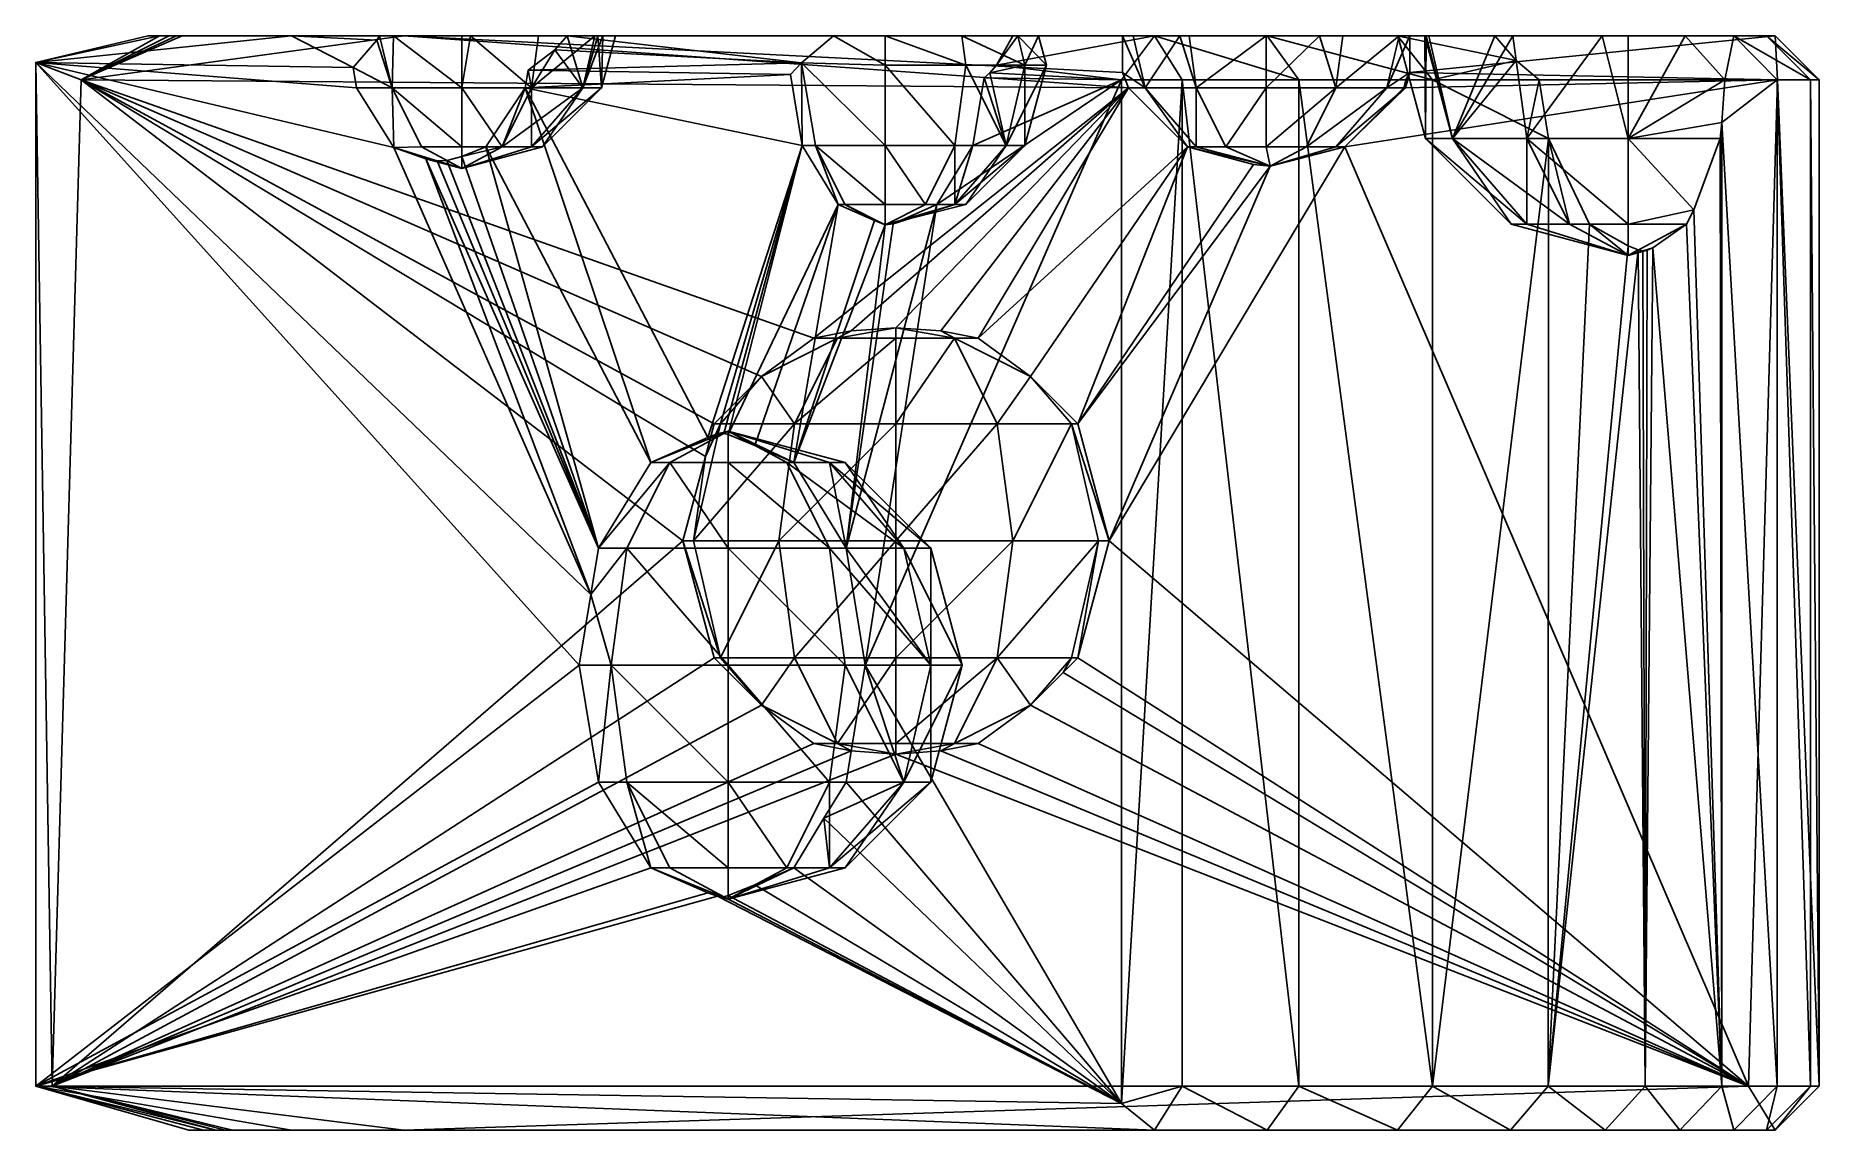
# Model space of a CAD drawing. Extents: x -97 to 104, y -7 to 117.
import ezdxf

# ---------------------------------------------------------------- set-up
doc = ezdxf.new("R2010")
doc.units = 0
doc.layers.add('cheese', color=250, linetype='CONTINUOUS')

msp = doc.modelspace()

# ---------------------------------------------------------------- meshes
at = {"layer": 'cheese'}
mesh = msp.add_polyface(dxfattribs=at)
corners = [(-83.318339, 117.305902, 58.314116), (-84.609004, 117.305902, 56.475129), (-48.12993, 117.305902, 27.717346), (-49.10817, 117.305902, 27.979464), (-68.39334, 117.305902, 37.318505), (-56.833873, 117.305902, 25.909368), (-58.431332, 117.305902, 25.016449), (-97.3249, 114.285634, 65.092978), (-34.5265, 54.068783, -12.456587), (-56.79271, 104.649868, 15.039892), (-61.020861, 111.389111, 20.261224), (-61.400191, 113.705248, 20.729658), (-58.71361, 116.790066, 24.545361), (-82.239848, 117.305902, 60.285041), (-92.180669, 112.3009, 68.982595), (-81.386868, 117.305902, 62.36353), (-80.769948, 117.305902, 64.523876), (-55.677607, 117.305902, 63.977593), (-53.666594, 104.715115, 18.498643), (-57.003592, 111.389111, 24.278493), (-49.10817, 104.715115, 19.720069), (-49.10817, 111.389111, 26.394065), (-49.10817, 102.272263, 10.603221), (-50.811248, 103.18494, 7.653402), (-49.10817, 103.626196, 5.550275), (-51.89639, 103.134941, 8.993441), (-53.199964, 103.368656, 10.603221), (-40.420048, 117.305902, 25.651489)]
mesh.append_faces([[corners[k] for k in face] for face in [(0, 1, 2), (3, 2, 1), (3, 4, 5), (4, 6, 5), (7, 8, 9), (7, 10, 11), (11, 12, 4), (6, 4, 12), (7, 1, 0), (0, 13, 14), (13, 15, 14), (15, 16, 14), (16, 17, 14), (7, 4, 1), (9, 18, 19), (19, 18, 20), (19, 12, 11), (6, 12, 19), (6, 19, 5), (5, 19, 21), (2, 3, 21), (22, 23, 24), (22, 25, 23), (22, 26, 25), (22, 9, 26), (9, 22, 18), (18, 22, 20), (0, 2, 27), (3, 1, 4), (7, 9, 10), (11, 4, 7), (7, 0, 14), (9, 19, 10), (19, 20, 21), (19, 11, 10), (5, 21, 3)]])
mesh = msp.add_polyface(dxfattribs=at)
corners = [(-92.180669, 112.3009, 68.982595), (-21.556435, 69.682708, 68.982595), (-24.11074, 60.149909, 68.982595), (-15.211709, 78.735437, 68.982595), (-20.565237, 73.381909, 68.982595), (-9.292764, 83.068405, 68.982595), (-33.664193, 59.333903, -13.521448), (-49.10817, 103.626196, 5.550275), (-50.811248, 103.18494, 7.653402), (-51.89639, 103.134941, 8.993441), (-53.199964, 103.368656, 10.603221), (-27.741028, 69.024545, -20.835947), (-41.963129, 111.389111, -3.273115), (-46.404033, 104.715115, 2.210944), (-33.317326, 111.389111, 10.603221), (-39.991322, 104.715115, 10.603221), (-41.212748, 104.715115, 6.044797), (-35.432898, 111.389111, 2.707799), (-44.549746, 104.715115, 2.707799), (-49.10817, 111.389111, 26.394065), (-49.10817, 104.715115, 19.720069), (-44.549746, 104.715115, 18.498643), (-41.212748, 111.389111, 24.278493), (-41.212748, 104.715115, 15.161645), (-35.432898, 111.389111, 18.498643), (-41.212748, 111.389111, -3.072051), (-41.607187, 113.38548, -3.712666), (-38.579574, 115.717116, -2.023037), (-37.189737, 117.305902, -1.214736), (-40.420048, 117.305902, 25.651489), (-48.12993, 117.305902, 27.717346), (-34.059902, 117.305902, 19.291343), (-49.10817, 102.272263, 10.603221), (-34.5265, 54.068783, -12.456587), (-56.79271, 104.649868, 15.039892), (-55.677607, 117.305902, 63.977593), (26.307228, 111.389111, 68.982595)]
mesh.append_faces([[corners[k] for k in face] for face in [(0, 1, 2), (3, 4, 0), (4, 1, 0), (5, 3, 0), (6, 7, 8), (6, 8, 9), (6, 9, 10), (11, 12, 13), (14, 15, 16), (17, 16, 18), (18, 13, 12), (19, 20, 21), (22, 21, 23), (24, 23, 15), (25, 26, 27), (17, 27, 28), (25, 12, 26), (22, 29, 30), (22, 24, 31), (15, 32, 16), (16, 32, 18), (18, 32, 7), (20, 32, 21), (21, 32, 23), (23, 32, 15), (6, 13, 7), (33, 10, 34), (35, 36, 0), (17, 18, 25), (18, 12, 25), (19, 21, 22), (22, 23, 24), (25, 27, 17), (22, 30, 19), (22, 31, 29), (18, 7, 13)]])
mesh = msp.add_polyface(dxfattribs=at)
corners = [(26.827495, 117.305902, 59.464806), (25.618297, 117.305902, 63.977593), (-55.677607, 117.305902, 63.977593), (-81.386868, 117.305902, 62.36353), (-82.239848, 117.305902, 60.285041), (60.277169, 117.305902, -5.80652), (59.829187, 117.305902, -7.478413), (-83.318339, 117.305902, 58.314116), (59.997696, 117.305902, -30.805522), (-40.420048, 117.305902, 25.651489), (-34.059902, 117.305902, 19.291343), (-33.154273, 117.305902, 15.911489), (56.753253, 117.305902, -54.965889), (-31.731926, 117.305902, 10.603221), (-33.73855, 117.305902, 3.114401), (-34.059902, 117.305902, 1.915099), (-1.212198, 117.305902, -36.852034), (-37.189737, 117.305902, -1.214736), (-7.06194, 117.305902, -38.419467), (-41.963129, 111.389111, -3.273115), (-10.596295, 104.863039, -42.007929), (-11.91351, 112.905761, -40.381304), (25.618297, 113.130567, 68.152928), (26.307228, 111.389111, 68.982595), (-38.579574, 115.717116, -2.023037), (-10.676728, 114.230164, -38.842972), (-41.607187, 113.38548, -3.712666), (-1.212198, 113.979887, -35.960831), (-33.317326, 111.389111, 10.603221), (-35.432898, 111.389111, 2.707799), (-35.432898, 111.389111, 18.498643), (32.124502, 117.305902, 54.1678), (94.79814, 117.305902, 24.796874), (-80.769948, 117.305902, 64.523876), (79.907778, 117.305902, 6.431421), (7.459048, 117.305902, -39.175487), (-1.212198, 104.863039, -38.403683), (7.90465, 113.979887, -38.403683), (-39.991322, 104.715115, 10.603221)]
mesh.append_faces([[corners[k] for k in face] for face in [(0, 1, 2), (3, 4, 5), (6, 4, 7), (8, 7, 9), (8, 10, 11), (10, 8, 9), (12, 11, 13), (14, 15, 16), (15, 17, 18), (19, 20, 21), (2, 22, 23), (17, 24, 25), (2, 1, 22), (25, 24, 26), (27, 16, 18), (28, 29, 14), (29, 15, 14), (28, 13, 11), (11, 10, 30), (0, 2, 31), (32, 2, 33), (34, 33, 3), (14, 12, 13), (14, 16, 35), (15, 18, 16), (19, 21, 26), (17, 25, 18), (25, 26, 21), (20, 25, 21), (25, 36, 27), (27, 18, 25), (37, 16, 27), (30, 38, 28), (28, 14, 13), (29, 17, 15), (28, 11, 30)]])
mesh = msp.add_polyface(dxfattribs=at)
corners = [(33.187642, 117.305902, 53.10466), (32.124502, 117.305902, 54.1678), (-55.677607, 117.305902, 63.977593), (-82.239848, 117.305902, 60.285041), (59.829187, 117.305902, -7.478413), (60.277169, 117.305902, -5.80652), (-83.318339, 117.305902, 58.314116), (59.997696, 117.305902, -30.805522), (56.788202, 117.305902, -18.827526), (42.01837, 117.305902, -71.657298), (-33.73855, 117.305902, 3.114401), (7.459048, 117.305902, -39.175487), (25.526146, 112.3009, -86.615429), (8.707228, 104.863039, -65.845794), (4.627913, 98.189043, -60.808261), (9.96655, 112.552275, -67.400928), (11.394123, 113.979887, -66.495897), (10.620253, 113.09524, -66.945964), (12.463074, 104.863039, -62.089949), (6.683224, 98.189043, -58.752951), (17.021498, 113.979887, -54.194527), (14.578645, 104.863039, -54.194527), (14.578645, 113.979887, -63.311375), (7.90465, 113.979887, -38.403683), (6.683224, 104.863039, -40.519255), (12.463074, 104.863039, -46.299105), (14.578645, 113.979887, -45.077679), (13.806841, 117.305902, -62.865773), (16.130294, 117.305902, -54.194527), (-1.212198, 117.305902, -36.852034), (13.806841, 117.305902, -45.52328), (-81.386868, 117.305902, 62.36353), (69.809207, 117.305902, 3.725517), (29.235474, 117.305902, -83.24304), (13.2142, 117.305902, -63.458414), (-1.212198, 104.863039, -38.403683), (3.346226, 98.189043, -46.299105), (6.683224, 98.189043, -49.636103), (7.90465, 98.189043, -54.194527), (-1.212198, 113.979887, -35.960831)]
mesh.append_faces([[corners[k] for k in face] for face in [(0, 1, 2), (3, 4, 5), (6, 7, 8), (9, 10, 11), (12, 13, 14), (12, 15, 13), (16, 17, 12), (17, 15, 12), (13, 18, 19), (20, 21, 18), (18, 15, 17), (17, 16, 22), (15, 18, 13), (23, 24, 25), (26, 25, 21), (22, 27, 28), (27, 22, 16), (23, 11, 29), (26, 30, 11), (20, 28, 30), (31, 5, 32), (4, 6, 8), (16, 33, 34), (21, 19, 18), (35, 36, 24), (24, 37, 25), (25, 38, 21), (20, 18, 22), (18, 17, 22), (39, 24, 23), (23, 25, 26), (26, 21, 20), (22, 28, 20), (27, 16, 34), (26, 11, 23), (20, 30, 26)]])
mesh = msp.add_polyface(dxfattribs=at)
corners = [(94.79814, 117.305902, 24.796874), (33.187642, 117.305902, 53.10466), (-55.677607, 117.305902, 63.977593), (79.907778, 117.305902, 6.431421), (-80.769948, 117.305902, 64.523876), (69.809207, 117.305902, 3.725517), (-81.386868, 117.305902, 62.36353), (-33.73855, 117.305902, 3.114401), (42.01837, 117.305902, -71.657298), (56.753253, 117.305902, -54.965889), (13.806841, 117.305902, -62.865773), (29.235474, 117.305902, -83.24304), (13.2142, 117.305902, -63.458414), (13.806841, 117.305902, -45.52328), (16.130294, 117.305902, -54.194527), (11.394123, 113.979887, -66.495897), (25.526146, 112.3009, -86.615429), (45.586048, 112.3009, -75.178577), (32.384358, 112.3009, -87.143892), (49.771185, 111.389111, 54.477656), (46.434187, 104.715115, 60.257506), (41.875763, 104.715115, 59.03608), (41.875763, 111.389111, 52.362084), (37.317339, 104.715115, 60.257506), (33.980341, 111.389111, 54.477656), (33.980341, 104.715115, 63.594504), (28.200491, 111.389111, 60.257506), (32.981224, 104.715115, 68.982595), (41.875763, 117.305902, 50.776685), (47.9379, 117.305902, 52.401029), (32.124502, 117.305902, 54.1678), (25.618297, 113.130567, 68.152928), (25.618297, 117.305902, 63.977593), (26.827495, 117.305902, 59.464806), (42.354772, 102.528963, 68.982595), (40.438738, 102.71688, 68.982595), (59.997696, 117.305902, -30.805522), (-33.154273, 117.305902, 15.911489), (7.459048, 117.305902, -39.175487), (26.307228, 111.389111, 68.982595)]
mesh.append_faces([[corners[k] for k in face] for face in [(0, 1, 2), (3, 0, 4), (5, 3, 6), (7, 8, 9), (10, 11, 8), (12, 11, 10), (8, 13, 14), (15, 16, 11), (17, 8, 11), (18, 11, 16), (19, 20, 21), (22, 21, 23), (24, 23, 25), (26, 25, 27), (22, 28, 29), (24, 1, 28), (30, 24, 26), (24, 30, 1), (31, 32, 26), (26, 32, 33), (20, 34, 21), (21, 34, 23), (23, 34, 25), (25, 34, 27), (34, 35, 27), (36, 37, 9), (10, 8, 14), (8, 38, 13), (17, 11, 18), (19, 21, 22), (22, 23, 24), (24, 25, 26), (26, 27, 39), (24, 28, 22), (30, 26, 33), (31, 26, 39)]])
mesh = msp.add_polyface(dxfattribs=at)
corners = [(50.563885, 117.305902, 53.10466), (47.9379, 117.305902, 52.401029), (98.496838, 117.305902, 46.752273), (94.79814, 117.305902, 24.796874), (41.875763, 117.305902, 50.776685), (33.187642, 117.305902, 53.10466), (56.753253, 117.305902, -54.965889), (60.277169, 117.305902, -31.848531), (59.997696, 117.305902, -30.805522), (67.740082, 117.305902, -39.311444), (70.18644, 114.490196, -40.727182), (60.689856, 112.3009, -58.069257), (42.01837, 117.305902, -71.657298), (62.973718, 105.685395, -30.291678), (59.901907, 105.685395, -18.827526), (56.788202, 117.305902, -18.827526), (60.277169, 117.305902, -5.80652), (59.829187, 117.305902, -7.478413), (62.973718, 105.685395, -7.363373), (57.666607, 111.389111, 68.152928), (50.770303, 104.715115, 68.982595), (49.771185, 104.715115, 63.594504), (55.551035, 111.389111, 60.257506), (46.434187, 104.715115, 60.257506), (57.444299, 111.389111, 68.982595), (58.133229, 117.305902, 63.977593), (58.133229, 113.130567, 68.152928), (56.924031, 117.305902, 59.464806), (49.771185, 111.389111, 54.477656), (57.688612, 112.3009, 68.982595), (42.354772, 102.528963, 68.982595), (45.586048, 112.3009, -75.178577), (69.592549, 95.994753, -18.827526), (71.36606, 95.994753, -12.208694), (69.809207, 117.305902, 3.725517), (41.875763, 111.389111, 52.362084)]
mesh.append_faces([[corners[k] for k in face] for face in [(0, 1, 2), (3, 4, 5), (6, 7, 8), (6, 9, 7), (10, 9, 6), (10, 6, 11), (11, 6, 12), (13, 7, 9), (14, 15, 8), (8, 7, 13), (16, 17, 18), (17, 15, 14), (19, 20, 21), (22, 21, 23), (20, 19, 24), (22, 25, 26), (22, 27, 25), (28, 0, 27), (1, 0, 28), (19, 26, 29), (20, 30, 21), (21, 30, 23), (3, 1, 4), (11, 12, 31), (13, 32, 14), (14, 33, 18), (13, 9, 10), (14, 8, 13), (17, 14, 18), (18, 34, 16), (19, 21, 22), (22, 23, 28), (22, 26, 19), (28, 27, 22), (35, 1, 28), (19, 29, 24)]])
mesh = msp.add_polyface(dxfattribs=at)
corners = [(56.924031, 117.305902, 59.464806), (50.563885, 117.305902, 53.10466), (98.496838, 117.305902, 46.752273), (99.456114, 117.305902, 63.977593), (58.133229, 117.305902, 63.977593), (94.79814, 117.305902, 24.796874), (47.9379, 117.305902, 52.401029), (93.420571, 107.486078, 1.745593), (99.687294, 112.3009, 23.690571), (93.762801, 112.3009, 2.944021), (82.830212, 117.305902, 7.214485), (89.28344, 117.305902, 5.485348), (79.907778, 117.305902, 6.431421), (72.784291, 112.3009, -40.836654), (60.689856, 112.3009, -58.069257), (73.82551, 105.685395, -39.343028), (57.688612, 112.3009, 68.982595), (99.742596, 112.3009, 68.982595), (57.444299, 111.389111, 68.982595), (50.770303, 104.715115, 68.982595), (58.133229, 113.130567, 68.152928), (103.478599, 112.3009, 46.195679), (104.469302, 112.3009, 63.985336), (90.255932, 97.608529, -5.965802), (93.24218, 105.685395, 1.310901), (82.830212, 105.685395, 4.10078), (71.36606, 105.685395, -38.684021), (70.18644, 114.490196, -40.727182), (62.973718, 105.685395, -30.291678), (62.973718, 105.685395, -7.363373), (71.36606, 105.685395, 1.028969), (69.809207, 117.305902, 3.725517), (71.36606, 95.994753, -25.446357), (76.211381, 95.994753, -7.363373), (82.830212, 95.994753, -5.589862)]
mesh.append_faces([[corners[k] for k in face] for face in [(0, 1, 2), (2, 3, 4), (5, 2, 6), (7, 8, 9), (10, 11, 5), (10, 5, 12), (13, 14, 15), (16, 17, 18), (17, 19, 18), (3, 17, 20), (2, 21, 22), (17, 16, 20), (21, 2, 5), (9, 8, 5), (17, 3, 22), (23, 24, 25), (26, 27, 13), (26, 28, 27), (29, 30, 31), (25, 10, 12), (12, 31, 30), (25, 24, 7), (11, 10, 25), (25, 7, 9), (2, 4, 0), (3, 20, 4), (2, 22, 3), (21, 5, 8), (9, 5, 11), (27, 14, 13), (26, 32, 28), (29, 33, 30), (30, 34, 25), (26, 13, 15), (12, 30, 25), (11, 25, 9)]])
mesh = msp.add_polyface(dxfattribs=at)
corners = [(-19.848, 46.917909, 66.305831), (-20.565237, 46.917909, 68.982595), (-24.11074, 60.149909, 68.982595), (-95.469647, -1.530454, 68.982595), (-92.180669, 112.3009, 68.982595), (-19.848, 73.381909, 66.305831), (-20.565237, 73.381909, 68.982595), (-15.211709, 78.735437, 68.982595), (-35.832221, 46.09624, -10.844155), (-34.5265, 54.068783, -12.456587), (-97.3249, 114.285634, 65.092978), (-33.664193, 59.333903, -13.521448), (-53.199964, 103.368656, 10.603221), (-22.918496, 60.149909, 64.533079), (-21.556435, 69.682708, 68.982595), (-97.3249, -1.530454, 65.092978), (-33.664193, 32.858577, -13.521448), (-30.440269, 32.858577, -10.297524), (-32.21378, 46.09624, -7.225714), (-18.976116, 32.858577, -7.225714), (-30.440269, 59.333903, -10.297524), (-18.976116, 46.09624, -3.678692), (-25.594948, 69.024545, -18.689866), (-18.976116, 59.333903, -7.225714), (-18.976116, 72.571566, -30.154019), (-15.94749, 70.948531, -35.399753), (-18.976116, 72.168117, -31.659712), (-19.483605, 72.299604, -31.033015), (-20.195402, 72.24486, -30.154019), (-21.26598, 71.86308, -28.831966), (-27.741028, 69.024545, -20.835947), (-18.976116, 69.024545, -16.916356), (-15.211709, 41.564381, 68.982595), (-13.232, 60.149909, 54.846583), (-11.459248, 73.381909, 57.917079)]
mesh.append_faces([[corners[k] for k in face] for face in [(0, 1, 2), (3, 4, 2), (5, 6, 7), (8, 9, 10), (9, 11, 12), (13, 2, 14), (3, 15, 10), (16, 17, 18), (18, 17, 19), (11, 9, 20), (18, 20, 9), (20, 18, 21), (11, 20, 22), (22, 20, 23), (24, 25, 26), (24, 26, 27), (24, 27, 28), (24, 28, 29), (30, 22, 24), (22, 31, 24), (14, 6, 5), (0, 32, 1), (0, 2, 13), (3, 2, 1), (8, 10, 15), (13, 14, 5), (3, 10, 4), (16, 18, 8), (18, 19, 21), (18, 9, 8), (20, 21, 23), (11, 22, 30), (22, 23, 31), (30, 24, 29), (33, 0, 13), (34, 13, 5)]])
mesh = msp.add_polyface(dxfattribs=at)
corners = [(-6.616, 83.068405, 66.305831), (-9.292764, 83.068405, 68.982595), (-5.07057, 83.896599, 68.982595), (-18.976116, 72.168117, -31.659712), (-15.94749, 70.948531, -35.399753), (-6.516981, 98.189043, -47.045463), (-41.963129, 111.389111, -3.273115), (-27.741028, 69.024545, -20.835947), (-21.26598, 71.86308, -28.831966), (-33.664193, 59.333903, -13.521448), (-46.404033, 104.715115, 2.210944), (-11.558642, 69.024545, -40.819529), (-20.195402, 72.24486, -30.154019), (-10.596295, 104.863039, -42.007929), (-19.483605, 72.299604, -31.033015), (-1.212198, 95.906479, -53.596323), (-2.415455, 96.391014, -52.110425), (4.627913, 98.189043, -60.808261), (-0.302448, 96.027669, -54.719771), (-5.635478, 59.333903, -48.134028), (0, 84.260649, 68.982595), (0, 83.068405, 64.533079), (-15.211709, 78.735437, 68.982595), (-5.770622, 98.189043, -46.299105), (-9.10762, 104.863039, -40.519255), (-1.212198, 98.189043, -45.077679), (-1.212198, 104.863039, -38.403683), (3.346226, 98.189043, -46.299105), (-10.676728, 114.230164, -38.842972), (-1.212198, 113.979887, -35.960831), (6.683224, 104.863039, -40.519255), (26.307228, 111.389111, 68.982595), (-92.180669, 112.3009, 68.982595), (6.616, 83.068405, 66.305831), (-11.459248, 73.381909, 57.917079), (6.683224, 98.189043, -58.752951), (-33.317326, 111.389111, 10.603221), (-41.212748, 104.715115, 6.044797), (-35.432898, 111.389111, 2.707799), (0, 73.381909, 54.846583)]
mesh.append_faces([[corners[k] for k in face] for face in [(0, 1, 2), (3, 4, 5), (6, 7, 8), (9, 7, 10), (5, 4, 11), (8, 12, 13), (12, 14, 13), (11, 15, 16), (17, 18, 19), (13, 14, 3), (20, 21, 0), (22, 1, 0), (5, 23, 24), (24, 23, 25), (26, 25, 27), (13, 24, 28), (28, 24, 26), (29, 26, 30), (23, 5, 16), (23, 16, 15), (27, 25, 15), (31, 1, 32), (20, 33, 21), (6, 8, 13), (5, 11, 16), (15, 19, 18), (13, 3, 5), (20, 0, 2), (34, 22, 0), (5, 24, 13), (24, 25, 26), (35, 15, 18), (23, 15, 25), (36, 37, 38), (33, 39, 21), (21, 34, 0)]])
mesh = msp.add_polyface(dxfattribs=at)
corners = [(22.918496, 60.149909, 64.533079), (24.11074, 60.149909, 68.982595), (20.565237, 46.917909, 68.982595), (6.616, 37.231413, 66.305831), (9.292764, 37.231413, 68.982595), (5.07057, 36.403219, 68.982595), (-3.467449, 46.09624, -50.811321), (-5.635478, 32.858577, -48.134028), (25.526146, -3.515188, -86.615429), (-8.137703, 28.76479, -45.044037), (32.384358, -1.530454, -87.143892), (32.384358, 112.3009, -87.143892), (29.235474, -6.535456, -83.24304), (7.49921, 46.09624, -30.154019), (3.952189, 32.858577, -30.154019), (0.880379, 32.858577, -41.618172), (3.952189, 46.09624, -16.916356), (0.880379, 32.858577, -18.689866), (3.952189, 59.333903, -30.154019), (3.952189, 46.09624, -43.391682), (0.880379, 59.333903, -18.689866), (19.848, 46.917909, 66.305831), (11.459248, 46.917909, 57.917079), (13.232, 60.149909, 54.846583), (0, 46.917909, 54.846583), (18.910354, 45.263026, 68.982595), (15.211709, 41.564381, 68.982595), (0, 37.231413, 64.533079), (-75.836984, -6.535456, 60.438997), (94.79814, -6.535456, 24.796874), (88.684488, -6.535456, 3.387924), (-76.937973, -6.535456, 57.756176), (80.231491, -6.535456, -17.209812), (-78.330042, -6.535456, 55.212193), (69.543687, -6.535456, -36.7416), (-79.995975, -6.535456, 52.83851), (56.753253, -6.535456, -54.965889), (-68.39334, -6.535456, 37.318505), (42.01837, -6.535456, -71.657298), (96.453618, -1.530454, 68.982595), (0, 36.039168, 68.982595), (25.526146, 112.3009, -86.615429), (0.880379, 59.333903, -41.618172), (0, 60.149909, 51.301079)]
mesh.append_faces([[corners[k] for k in face] for face in [(0, 1, 2), (3, 4, 5), (6, 7, 8), (7, 9, 8), (8, 10, 11), (8, 12, 10), (13, 14, 15), (16, 17, 14), (18, 13, 19), (20, 16, 13), (0, 21, 22), (23, 22, 24), (25, 26, 21), (26, 4, 3), (22, 21, 26), (22, 3, 27), (28, 29, 30), (31, 30, 32), (0, 2, 21), (33, 32, 34), (35, 34, 36), (37, 36, 38), (39, 40, 5), (40, 3, 5), (41, 6, 8), (38, 10, 12), (13, 15, 19), (16, 14, 13), (18, 19, 42), (20, 13, 18), (0, 22, 23), (23, 24, 43), (25, 21, 2), (22, 26, 3), (22, 27, 24)]])
mesh = msp.add_polyface(dxfattribs=at)
corners = [(-55.677607, -6.535456, 63.977593), (99.456114, -6.535456, 63.977593), (98.496838, -6.535456, 46.752273), (93.420571, 107.486078, 1.745593), (93.420571, -1.530454, 1.745593), (99.687294, -1.530454, 23.690571), (84.755932, -1.530454, -19.36786), (84.977676, 93.023143, -18.827526), (84.518293, 92.970026, -19.80214), (83.970686, 93.05891, -20.802884), (73.800531, -1.530454, -39.388676), (96.453618, -1.530454, 68.982595), (5.07057, 36.403219, 68.982595), (9.292764, 37.231413, 68.982595), (15.211709, 41.564381, 68.982595), (18.910354, 45.263026, 68.982595), (20.565237, 46.917909, 68.982595), (24.11074, 60.149909, 68.982595), (103.478599, -1.530454, 46.195679), (94.79814, -6.535456, 24.796874), (88.684488, -6.535456, 3.387924), (80.231491, -6.535456, -17.209812), (69.543687, -6.535456, -36.7416), (60.689856, -1.530454, -58.069257), (56.753253, -6.535456, -54.965889), (45.586048, -1.530454, -75.178577), (42.01837, -6.535456, -71.657298), (32.384358, -1.530454, -87.143892), (104.469302, -1.530454, 63.985336), (103.478599, 112.3009, 46.195679), (-75.040691, -6.535456, 63.227478), (99.687294, 112.3009, 23.690571), (85.644476, 93.318468, -17.20271), (73.82551, 105.685395, -39.343028), (45.586048, 112.3009, -75.178577), (32.384358, 112.3009, -87.143892), (50.770303, 104.715115, 68.982595), (99.742596, 112.3009, 68.982595)]
mesh.append_faces([[corners[k] for k in face] for face in [(0, 1, 2), (3, 4, 5), (6, 7, 8), (6, 8, 9), (10, 6, 9), (11, 12, 13), (14, 15, 11), (14, 11, 13), (11, 16, 17), (11, 15, 16), (18, 2, 1), (2, 18, 5), (19, 5, 4), (20, 4, 6), (21, 6, 10), (22, 10, 23), (24, 23, 25), (26, 25, 27), (11, 28, 1), (28, 29, 18), (30, 2, 19), (18, 31, 5), (4, 32, 6), (33, 23, 10), (23, 34, 25), (25, 35, 27), (36, 11, 17), (0, 11, 1), (18, 1, 28), (37, 28, 11), (2, 5, 19), (19, 4, 20), (20, 6, 21), (21, 10, 22), (22, 23, 24), (24, 25, 26)]])
mesh = msp.add_polyface(dxfattribs=at)
corners = [(60.689856, -1.530454, -58.069257), (60.689856, 112.3009, -58.069257), (45.586048, 112.3009, -75.178577), (45.586048, -1.530454, -75.178577), (32.384358, 112.3009, -87.143892), (19.848, 73.381909, 66.305831), (20.565237, 73.381909, 68.982595), (24.11074, 60.149909, 68.982595), (32.981224, 104.715115, 68.982595), (40.438738, 102.71688, 68.982595), (42.354772, 102.528963, 68.982595), (15.211709, 78.735437, 68.982595), (9.292764, 83.068405, 68.982595), (26.307228, 111.389111, 68.982595), (50.770303, 104.715115, 68.982595), (5.07057, 83.896599, 68.982595), (0, 84.260649, 68.982595), (-5.07057, 83.896599, 68.982595), (-9.292764, 83.068405, 68.982595), (6.616, 83.068405, 66.305831), (25.526146, 112.3009, -86.615429), (4.627913, 98.189043, -60.808261), (-3.467449, 46.09624, -50.811321), (11.459248, 73.381909, 57.917079), (14.578645, 104.863039, -54.194527), (7.90465, 98.189043, -54.194527), (6.683224, 98.189043, -58.752951), (6.683224, 104.863039, -40.519255), (3.346226, 98.189043, -46.299105), (6.683224, 98.189043, -49.636103), (12.463074, 104.863039, -46.299105), (-1.212198, 95.906479, -53.596323), (-0.302448, 96.027669, -54.719771), (22.918496, 60.149909, 64.533079), (13.232, 60.149909, 54.846583), (0, 60.149909, 51.301079), (0, 73.381909, 54.846583), (25.526146, -3.515188, -86.615429), (8.707228, 104.863039, -65.845794)]
mesh.append_faces([[corners[k] for k in face] for face in [(0, 1, 2), (3, 2, 4), (5, 6, 7), (8, 9, 6), (6, 9, 10), (11, 12, 8), (13, 8, 12), (10, 14, 7), (5, 11, 6), (15, 16, 13), (16, 17, 13), (13, 17, 18), (19, 15, 12), (16, 15, 19), (20, 21, 22), (23, 19, 11), (19, 12, 11), (24, 25, 26), (27, 28, 29), (30, 29, 25), (26, 25, 31), (26, 32, 21), (29, 28, 31), (31, 25, 29), (5, 33, 34), (23, 34, 35), (19, 23, 36), (5, 7, 33), (8, 6, 11), (13, 12, 15), (10, 7, 6), (37, 4, 20), (23, 11, 5), (38, 26, 21), (5, 34, 23), (23, 35, 36)]])
mesh = msp.add_polyface(dxfattribs=at)
corners = [(104.469302, -1.530454, 63.985336), (104.469302, 112.3009, 63.985336), (103.478599, 112.3009, 46.195679), (103.478599, -1.530454, 46.195679), (99.687294, 112.3009, 23.690571), (93.420571, -1.530454, 1.745593), (93.24218, 105.685395, 1.310901), (90.255932, 97.608529, -5.965802), (89.449044, 95.994753, -7.363373), (93.420571, 107.486078, 1.745593), (85.644476, 93.318468, -17.20271), (84.977676, 93.023143, -18.827526), (84.755932, -1.530454, -19.36786), (82.830212, 93.535486, -22.88708), (78.450159, 95.994753, -30.891557), (73.800531, -1.530454, -39.388676), (73.82551, 105.685395, -39.343028), (60.689856, 112.3009, -58.069257), (60.689856, -1.530454, -58.069257), (50.770303, 104.715115, 68.982595), (99.742596, 112.3009, 68.982595), (96.453618, -1.530454, 68.982595), (76.211381, 95.994753, -30.291678), (71.36606, 105.685395, -38.684021), (71.36606, 95.994753, -25.446357), (62.973718, 105.685395, -30.291678), (69.592549, 95.994753, -18.827526), (59.901907, 105.685395, -18.827526), (71.36606, 95.994753, -12.208694), (62.973718, 105.685395, -7.363373), (76.211381, 95.994753, -7.363373), (71.36606, 105.685395, 1.028969), (82.830212, 95.994753, -5.589862), (84.518293, 92.970026, -19.80214), (82.830212, 92.447732, -18.827526), (83.970686, 93.05891, -20.802884), (99.687294, -1.530454, 23.690571), (82.830212, 105.685395, 4.10078)]
mesh.append_faces([[corners[k] for k in face] for face in [(0, 1, 2), (3, 2, 4), (5, 6, 7), (5, 7, 8), (5, 9, 6), (5, 8, 10), (10, 11, 12), (13, 14, 15), (14, 16, 15), (16, 17, 18), (19, 20, 21), (20, 1, 0), (16, 14, 22), (23, 22, 24), (25, 24, 26), (27, 26, 28), (29, 28, 30), (31, 30, 32), (32, 8, 7), (33, 11, 34), (34, 35, 33), (34, 13, 35), (14, 13, 34), (22, 34, 24), (24, 34, 26), (26, 34, 28), (28, 34, 30), (30, 34, 32), (32, 34, 8), (34, 10, 8), (34, 11, 10), (9, 36, 4), (15, 35, 13), (16, 22, 23), (7, 37, 32), (14, 34, 22)]])
mesh = msp.add_polyface(dxfattribs=at)
corners = [(-1.212198, 95.906479, -53.596323), (-11.558642, 69.024545, -40.819529), (-5.635478, 59.333903, -48.134028), (-3.467449, 46.09624, -50.811321), (3.952189, 46.09624, -43.391682), (0.880379, 32.858577, -41.618172), (0.880379, 59.333903, -41.618172), (-18.976116, 59.333903, -7.225714), (-18.976116, 46.09624, -3.678692), (-5.738453, 46.09624, -7.225714), (-7.511964, 59.333903, -10.297524), (3.952189, 46.09624, -16.916356), (-5.738453, 69.024545, -30.154019), (3.952189, 59.333903, -30.154019), (-7.511964, 69.024545, -36.772851), (-18.976116, 69.024545, -16.916356), (-12.357285, 69.024545, -18.689866), (0.880379, 59.333903, -18.689866), (-7.511964, 69.024545, -23.535187), (-18.976116, 72.571566, -30.154019), (-15.94749, 70.948531, -35.399753), (-11.459248, 73.381909, 57.917079), (-19.848, 73.381909, 66.305831), (-15.211709, 78.735437, 68.982595), (0, 60.149909, 51.301079), (0, 46.917909, 54.846583), (-11.459248, 46.917909, 57.917079), (-13.232, 60.149909, 54.846583), (-19.848, 46.917909, 66.305831), (0, 73.381909, 54.846583), (-22.918496, 60.149909, 64.533079), (0, 83.068405, 64.533079), (-15.211709, 41.564381, 68.982595), (4.627913, 98.189043, -60.808261), (-6.616, 37.231413, 66.305831)]
mesh.append_faces([[corners[k] for k in face] for face in [(0, 1, 2), (3, 4, 5), (2, 6, 4), (7, 8, 9), (10, 9, 11), (12, 13, 6), (2, 1, 14), (15, 7, 10), (16, 10, 17), (18, 17, 13), (12, 14, 19), (1, 20, 19), (21, 22, 23), (15, 16, 19), (16, 18, 19), (18, 12, 19), (24, 25, 26), (27, 26, 28), (29, 24, 27), (21, 27, 30), (31, 29, 21), (32, 28, 26), (33, 2, 3), (2, 4, 3), (7, 9, 10), (10, 11, 17), (12, 6, 14), (2, 14, 6), (15, 10, 16), (16, 17, 18), (18, 13, 12), (1, 19, 14), (24, 26, 27), (29, 27, 21), (25, 34, 26), (32, 26, 34)]])
mesh = msp.add_polyface(dxfattribs=at)
corners = [(-75.836984, -6.535456, 60.438997), (-75.040691, -6.535456, 63.227478), (94.79814, -6.535456, 24.796874), (-76.937973, -6.535456, 57.756176), (88.684488, -6.535456, 3.387924), (-78.330042, -6.535456, 55.212193), (80.231491, -6.535456, -17.209812), (-79.995975, -6.535456, 52.83851), (69.543687, -6.535456, -36.7416), (-68.39334, -6.535456, 37.318505), (56.753253, -6.535456, -54.965889), (-95.469647, -1.530454, 68.982595), (-5.07057, 36.403219, 68.982595), (0, 36.039168, 68.982595), (-20.565237, 46.917909, 68.982595), (-15.211709, 41.564381, 68.982595), (-9.292764, 37.231413, 68.982595), (25.526146, -3.515188, -86.615429), (-20.195402, 19.94762, -30.154019), (-97.3249, -1.530454, 65.092978), (-21.26598, 20.329399, -28.831966), (-27.741028, 23.167934, -20.835947), (-33.664193, 32.858577, -13.521448), (-35.832221, 46.09624, -10.844155), (-55.677607, -6.535456, 63.977593), (96.453618, -1.530454, 68.982595), (29.235474, -6.535456, -83.24304), (-25.594948, 23.167934, -18.689866), (-30.440269, 32.858577, -10.297524), (-18.976116, 23.167934, -16.916356), (-18.976116, 32.858577, -7.225714), (-12.357285, 23.167934, -18.689866), (-18.976116, 19.620913, -30.154019), (-18.976116, 20.024362, -31.659712), (-15.94749, 21.243949, -35.399753), (-19.483605, 19.892876, -31.033015)]
mesh.append_faces([[corners[k] for k in face] for face in [(0, 1, 2), (3, 0, 4), (5, 3, 6), (7, 5, 8), (9, 7, 10), (11, 12, 13), (11, 14, 15), (11, 15, 16), (11, 16, 12), (17, 18, 19), (18, 20, 19), (20, 21, 19), (21, 22, 19), (22, 23, 19), (24, 11, 25), (11, 1, 0), (11, 0, 3), (19, 9, 26), (3, 5, 19), (5, 7, 19), (7, 9, 19), (11, 24, 1), (21, 27, 28), (28, 27, 29), (30, 29, 31), (32, 33, 34), (32, 35, 33), (32, 18, 35), (32, 20, 18), (21, 20, 32), (27, 32, 29), (11, 3, 19), (21, 28, 22), (28, 29, 30), (21, 32, 27)]])
mesh = msp.add_polyface(dxfattribs=at)
corners = [(-75.040691, -6.535456, 63.227478), (-55.677607, -6.535456, 63.977593), (98.496838, -6.535456, 46.752273), (-68.39334, -6.535456, 37.318505), (42.01837, -6.535456, -71.657298), (29.235474, -6.535456, -83.24304), (96.453618, -1.530454, 68.982595), (-95.469647, -1.530454, 68.982595), (0, 36.039168, 68.982595), (25.526146, -3.515188, -86.615429), (-19.483605, 19.892876, -31.033015), (-20.195402, 19.94762, -30.154019), (-15.94749, 21.243949, -35.399753), (-18.976116, 20.024362, -31.659712), (-8.137703, 28.76479, -45.044037), (-11.558642, 23.167934, -40.819529), (0, 37.231413, 64.533079), (6.616, 37.231413, 66.305831), (-5.07057, 36.403219, 68.982595), (-6.616, 37.231413, 66.305831), (-9.292764, 37.231413, 68.982595), (3.952189, 32.858577, -30.154019), (-5.738453, 23.167934, -30.154019), (-7.511964, 23.167934, -36.772851), (-5.635478, 32.858577, -48.134028), (0.880379, 32.858577, -41.618172), (-7.511964, 32.858577, -10.297524), (-12.357285, 23.167934, -18.689866), (-7.511964, 23.167934, -23.535187), (0.880379, 32.858577, -18.689866), (-18.976116, 46.09624, -3.678692), (-18.976116, 32.858577, -7.225714), (-5.738453, 46.09624, -7.225714), (-18.976116, 19.620913, -30.154019), (-18.976116, 23.167934, -16.916356), (-15.211709, 41.564381, 68.982595), (0, 46.917909, 54.846583), (-97.3249, -1.530454, 65.092978), (-3.467449, 46.09624, -50.811321), (3.952189, 46.09624, -16.916356)]
mesh.append_faces([[corners[k] for k in face] for face in [(0, 1, 2), (3, 4, 5), (6, 7, 8), (9, 10, 11), (9, 12, 13), (9, 14, 15), (9, 13, 10), (9, 15, 12), (8, 16, 17), (8, 18, 19), (19, 18, 20), (21, 22, 23), (14, 24, 25), (23, 15, 14), (26, 27, 28), (29, 28, 22), (30, 31, 26), (32, 26, 29), (22, 33, 23), (15, 23, 33), (34, 33, 27), (27, 33, 28), (28, 33, 22), (19, 20, 35), (36, 16, 19), (8, 19, 16), (37, 5, 9), (21, 23, 25), (14, 25, 23), (31, 27, 26), (26, 28, 29), (29, 22, 21), (38, 25, 24), (30, 26, 32), (32, 29, 39), (15, 33, 12)]])

doc.saveas('drawing.dxf')
